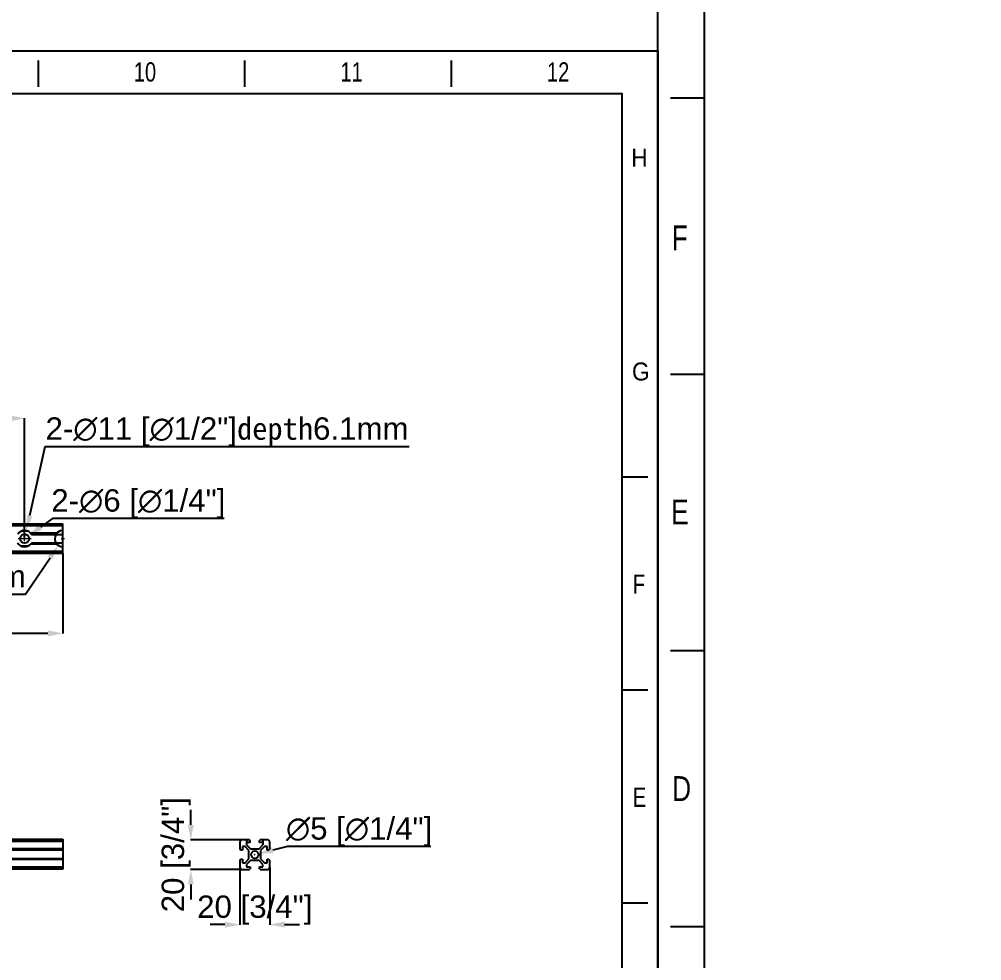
# Model space of a CAD drawing. Header units: millimetres. Extents: x 389 to 17466, y 310 to 5904.
# Drawn here: x 6752 to 7397, y 844 to 1475 of the extents above; entities that cross this region are included whole.
import ezdxf

# ---------------------------------------------------------------- set-up
doc = ezdxf.new("R2010")
doc.units = ezdxf.units.MM
doc.styles.add('CKSTANDARD', font='arial.ttf')
doc.styles.add('Roamns', font='romans.shx')
doc.styles.get("Standard").update_dxf_attribs({"font": 'arial.ttf'})
doc.dimstyles.new('缩小5倍', dxfattribs={"dimtxt": 15, "dimasz": 10, "dimexe": 0.18, "dimexo": 0.0625, "dimgap": 0.09, "dimtad": 1, "dimtoh": 1, "dimdec": 3, "dimzin": 9, "dimdsep": 46, "dimtxsty": 'Standard', "dimblk": '_FILLED', "dimcen": 0.09, "dimclrd": 256, "dimclre": 256, "dimclrt": 256, "dimazin": 2, "dimtfac": 1, "dimtdec": 3, "dimtofl": 0, "dimtmove": 0, "dimatfit": 3, "dimldrblk": '_FILLED', "dimfxl": 1, "dimtolj": 1, "dimtzin": 0, "dimarcsym": 0})

# ---------------------------------------------------------------- blocks, each defined once
blk = doc.blocks.new('standard template')
for p, q in [((28448, 30728), (28448, 30325)), ((31619, 30728), (31619, 30325)), ((34791, 30728), (34791, 30325)), ((456, 24334), (54, 24334)), ((37812, 24334), (37409, 24334)), ((456, 21062), (54, 21062)), ((37812, 21062), (37409, 21062)), ((456, 17790), (54, 17790)), ((37812, 17790), (37409, 17790)), ((456, 14517), (54, 14517))]:
    blk.add_line(p, q)
blk.add_lwpolyline([(37963, 4700), (-97, 4700), (-97, 30879), (37963, 30879)], close=True)
at = {"color": 7}
blk.add_lwpolyline([(456, 6674), (456, 5964), (456, 5254), (456, 30226), (37409, 30226), (37409, 5254)], dxfattribs=at)
at = {"style": 'CKSTANDARD'}
for s, height, width, p in [('10', 294.8, 0.75, (29918, 30408)), ('11', 294.8, 0.75, (33090, 30408)), ('12', 294.8, 0.75, (36261, 30408)), ('H', 276, 0.9, (37555, 29102)), ('G', 276, 0.9, (37567, 25817)), ('F', 295, 0.75, (69, 22532)), ('F', 295, 0.75, (37578, 22543)), ('E', 295, 0.75, (62, 19285)), ('E', 295, 0.75, (37578, 19270)), ('D', 295, 0.75, (74, 16009))]:
    blk.add_text(s, height=height, dxfattribs=dict(at, width=width)).set_placement(p)
at = {"style": 'Roamns'}
for tag, p in [('PAGE_NAME', (27466, 7594)), ('PROJECT_NAME', (27466, 6884)), ('DRAWN_NAME', (27466, 6174)), ('VERSION', (34241, 6174)), ('SELECT_DATA', (27466, 5464)), ('PAGE_NUMBER', (34241, 5464))]:
    blk.add_attdef(tag, p, '', height=285, dxfattribs=at)
blk = doc.blocks.new('_FILLED')
at = {"color": 0, "linetype": 'ByBlock'}
blk.add_solid([(0, 0), (-1, 0.2), (-1, -0.2)], dxfattribs=at)
blk = doc.blocks.new('*D61')
at = {"lineweight": -2, "transparency": 16777216}
for p, q in [((6768.91, 1188.51), (6758.68, 1142.08)), ((7013.28, 1188.51), (6768.91, 1188.51)), ((6755.26, 1126.94), (6755.44, 1126.94)), ((6755.35, 1126.85), (6755.35, 1127.03))]:
    blk.add_line(p, q, dxfattribs=at)
at = {"layer": 'Defpoints', "color": 0, "transparency": 16777216}
for p in [(6756.53, 1132.31), (6754.17, 1121.57)]:
    blk.add_point(p, dxfattribs=at)
at = {"lineweight": -2, "transparency": 16777216, "xscale": 10, "yscale": 10, "zscale": 10, "rotation": 257.5797402141684}
blk.add_blockref('_FILLED', (6756.53, 1132.31), dxfattribs=at)
at = {"lineweight": 5, "transparency": 16777216, "insert": (6891.14, 1198.46), "char_height": 15, "attachment_point": 5}
blk.add_mtext('\\A1;2-∅11 [∅1/2"]{\\fSimSun|b0|i0|c134|p2;depth}6.1mm', dxfattribs=at)
blk = doc.blocks.new('*D62')
at = {"lineweight": -2, "transparency": 16777216}
for p, q in [((6774.09, 1140.27), (6765.94, 1134.48)), ((6889.13, 1140.27), (6774.09, 1140.27)), ((6755.26, 1126.94), (6755.44, 1126.94)), ((6755.35, 1126.85), (6755.35, 1127.03))]:
    blk.add_line(p, q, dxfattribs=at)
at = {"layer": 'Defpoints', "color": 0, "transparency": 16777216}
for p in [(6752.9, 1125.2), (6757.79, 1128.68)]:
    blk.add_point(p, dxfattribs=at)
at = {"lineweight": -2, "transparency": 16777216, "xscale": 10, "yscale": 10, "zscale": 10, "rotation": 215.4272414963966}
blk.add_blockref('_FILLED', (6757.79, 1128.68), dxfattribs=at)
at = {"lineweight": 5, "transparency": 16777216, "insert": (6831.65, 1150.22), "char_height": 15, "attachment_point": 5}
blk.add_mtext('\\A1;2-∅6 [∅1/4"]', dxfattribs=at)
blk = doc.blocks.new('*D64')
at = {"lineweight": -2, "transparency": 16777216}
for p, q in [((5857.35, 1126.91), (5857.34, 1207.65)), ((5867.34, 1207.47), (6745.34, 1207.55)), ((6755.35, 1127), (6755.34, 1207.74))]:
    blk.add_line(p, q, dxfattribs=at)
at = {"layer": 'Defpoints', "color": 0, "transparency": 16777216}
for p in [(6755.34, 1207.56), (5857.35, 1126.85), (6755.35, 1126.94)]:
    blk.add_point(p, dxfattribs=at)
at = {"lineweight": -2, "transparency": 16777216, "xscale": 10, "yscale": 10, "zscale": 10}
for p, rotation in [((5857.34, 1207.47), 180.0057423386849), ((6755.34, 1207.56), 0.005742338684934926)]:
    blk.add_blockref('_FILLED', p, dxfattribs=dict(at, rotation=rotation))
at = {"lineweight": 5, "transparency": 16777216, "insert": (6302.14, 1217.31), "char_height": 15, "attachment_point": 5, "rotation": 0.00574}
blk.add_mtext('\\A1;898 [2\'-11 1/4"]', dxfattribs=at)
blk = doc.blocks.new('*D66')
at = {"lineweight": -2, "transparency": 16777216}
for p, q in [((6780.96, 1126.85), (6781.14, 1126.85)), ((6781.05, 1126.76), (6781.05, 1126.94)), ((6756.06, 1089.52), (6772.43, 1113.97)), ((6545.34, 1089.52), (6756.06, 1089.52))]:
    blk.add_line(p, q, dxfattribs=at)
blk.add_arc((6781.05, 1126.85), 5.5, 90.65109, 238.06948, dxfattribs=at)
at = {"layer": 'Defpoints', "color": 0, "transparency": 16777216}
for p in [(6781.05, 1126.85), (6777.99, 1122.28)]:
    blk.add_point(p, dxfattribs=at)
at = {"lineweight": -2, "transparency": 16777216, "xscale": 10, "yscale": 10, "zscale": 10, "rotation": 56.19435008029679}
blk.add_blockref('_FILLED', (6777.99, 1122.28), dxfattribs=at)
at = {"lineweight": 5, "transparency": 16777216, "insert": (6650.65, 1099.32), "char_height": 15, "attachment_point": 5}
blk.add_mtext('\\A1;R5.5 [R1/4"]{\\fSimSun|b0|i0|c134|p2;depth}2mm', dxfattribs=at)
blk = doc.blocks.new('*D67')
at = {"lineweight": -2, "transparency": 16777216}
for p, q in [((5839.55, 1116.79), (5839.55, 1063.11)), ((6781.05, 1116.79), (6781.05, 1063.11)), ((6771.05, 1063.29), (5849.55, 1063.29))]:
    blk.add_line(p, q, dxfattribs=at)
at = {"layer": 'Defpoints', "color": 0, "transparency": 16777216}
for p in [(5839.55, 1116.85), (6781.05, 1116.85), (5839.55, 1063.29)]:
    blk.add_point(p, dxfattribs=at)
at = {"lineweight": -2, "transparency": 16777216, "xscale": 10, "yscale": 10, "zscale": 10, "rotation": 180}
blk.add_blockref('_FILLED', (5839.55, 1063.29), dxfattribs=at)
at = {"lineweight": -2, "transparency": 16777216, "xscale": 10, "yscale": 10, "zscale": 10}
blk.add_blockref('_FILLED', (6781.05, 1063.29), dxfattribs=at)
at = {"lineweight": 5, "transparency": 16777216, "insert": (6296.63, 1073), "char_height": 15, "attachment_point": 5}
blk.add_mtext('\\A1;941.5±0.15 [3\'-1"±0"]', dxfattribs=at)
blk = doc.blocks.new('*D71')
at = {"lineweight": -2, "transparency": 16777216}
for p, q in [((6899.76, 906.27), (6899.76, 867.69)), ((6919.76, 906.27), (6919.76, 867.69)), ((6889.76, 867.87), (6879.76, 867.87)), ((6929.76, 867.87), (6939.76, 867.87))]:
    blk.add_line(p, q, dxfattribs=at)
at = {"layer": 'Defpoints', "color": 0, "transparency": 16777216}
for p in [(6899.76, 906.33), (6919.76, 906.33), (6899.76, 867.87)]:
    blk.add_point(p, dxfattribs=at)
at = {"lineweight": -2, "transparency": 16777216, "xscale": 10, "yscale": 10, "zscale": 10}
blk.add_blockref('_FILLED', (6899.76, 867.87), dxfattribs=at)
at = {"lineweight": -2, "transparency": 16777216, "xscale": 10, "yscale": 10, "zscale": 10, "rotation": 180}
blk.add_blockref('_FILLED', (6919.76, 867.87), dxfattribs=at)
at = {"lineweight": 5, "transparency": 16777216, "insert": (6909.76, 877.67), "char_height": 15, "attachment_point": 5}
blk.add_mtext('\\A1;20 [3/4"]', dxfattribs=at)
blk = doc.blocks.new('*D72')
at = {"lineweight": -2, "transparency": 16777216}
for p, q in [((6866.87, 934.83), (6866.87, 944.83)), ((6901.1, 924.83), (6866.69, 924.83)), ((6901.1, 904.83), (6866.69, 904.83)), ((6866.87, 894.83), (6866.87, 884.83))]:
    blk.add_line(p, q, dxfattribs=at)
at = {"layer": 'Defpoints', "color": 0, "transparency": 16777216}
for p in [(6866.87, 924.83), (6901.16, 924.83), (6901.16, 904.83)]:
    blk.add_point(p, dxfattribs=at)
at = {"lineweight": -2, "transparency": 16777216, "xscale": 10, "yscale": 10, "zscale": 10}
for p, rotation in [((6866.87, 924.83), 270), ((6866.87, 904.83), 90)]:
    blk.add_blockref('_FILLED', p, dxfattribs=dict(at, rotation=rotation))
at = {"lineweight": 5, "transparency": 16777216, "insert": (6857.07, 914.83), "char_height": 15, "attachment_point": 5, "rotation": 90}
blk.add_mtext('\\A1;20 [3/4"]', dxfattribs=at)
blk = doc.blocks.new('*D73')
at = {"lineweight": -2, "transparency": 16777216}
for p, q in [((6931.61, 920.21), (6921.9, 917.82)), ((7027.77, 920.21), (6931.61, 920.21)), ((6909.67, 914.83), (6909.85, 914.83)), ((6909.76, 914.74), (6909.76, 914.92))]:
    blk.add_line(p, q, dxfattribs=at)
at = {"layer": 'Defpoints', "color": 0, "transparency": 16777216}
for p in [(6907.33, 914.23), (6912.19, 915.43)]:
    blk.add_point(p, dxfattribs=at)
at = {"lineweight": -2, "transparency": 16777216, "xscale": 10, "yscale": 10, "zscale": 10, "rotation": 193.8483021404583}
blk.add_blockref('_FILLED', (6912.19, 915.43), dxfattribs=at)
at = {"lineweight": 5, "transparency": 16777216, "insert": (6979.74, 930.16), "char_height": 15, "attachment_point": 5}
blk.add_mtext('\\A1;∅5 [∅1/4"]', dxfattribs=at)

msp = doc.modelspace()

# ---------------------------------------------------------------- linework, layer by layer
at = {"color": 114, "linetype": 'Continuous', "true_color": 0x139b48}
for p, q in [((5839.5491, 1136.8495), (6781.0491, 1136.8495)), ((6781.0491, 1116.8495), (6781.0491, 1136.8495)), ((6781.0491, 1135.3495), (5839.5491, 1135.3495)), ((6757.7243, 1131.8101), (6752.9738, 1131.8101)), ((6776.8909, 1130.4495), (6759.5072, 1130.4495)), ((6776.5059, 1129.9495), (6759.8922, 1129.9495)), ((6776.5059, 1123.7495), (6759.8922, 1123.7495)), ((6760.0595, 1129.6888), (6781.0491, 1129.6888)), ((6760.0595, 1124.0101), (6781.0491, 1124.0101)), ((5839.5491, 1118.3495), (6781.0491, 1118.3495)), ((6757.7243, 1121.8888), (6752.9738, 1121.8888)), ((6776.8909, 1123.2495), (6759.5072, 1123.2495)), ((6781.0491, 1116.8495), (5839.5491, 1116.8495)), ((5839.5491, 925.152), (6781.0491, 925.152)), ((6781.0491, 923.652), (5839.5491, 923.652)), ((6781.0491, 925.152), (6781.0491, 905.152)), ((6781.0491, 918.752), (5839.5491, 918.752)), ((6781.0491, 918.252), (5839.5491, 918.252)), ((5839.5491, 917.9913), (6781.0491, 917.9913)), ((5839.5491, 912.3126), (6781.0491, 912.3126)), ((6781.0491, 912.052), (5839.5491, 912.052)), ((6781.0491, 911.552), (5839.5491, 911.552)), ((5839.5491, 906.652), (6781.0491, 906.652)), ((6781.0491, 905.152), (5839.5491, 905.152))]:
    msp.add_line(p, q, dxfattribs=at)
at = {"color": 6, "lineweight": 5}
for p, q in [((6751.0237, 1126.9395), (6759.6744, 1126.9395)), ((6755.3491, 1125.0517), (6755.3491, 1128.8272)), ((6779.9309, 1126.8495), (6782.1672, 1126.8495)), ((6781.0491, 1124.7912), (6781.0491, 1128.9077))]:
    msp.add_line(p, q, dxfattribs=at)
at = {"color": 7, "linetype": 'Continuous'}
for p, q in [((6899.7608, 923.3281), (6899.7608, 918.4281)), ((6906.1608, 924.8281), (6901.2608, 924.8281)), ((6904.2608, 924.8281), (6904.2608, 921.3887)), ((6906.1608, 924.3281), (6906.1608, 924.8281)), ((6906.6608, 924.3281), (6906.1608, 924.3281)), ((6906.6608, 923.0281), (6906.6608, 924.3281)), ((6913.3608, 924.3281), (6912.8608, 924.3281)), ((6912.8608, 923.0281), (6912.8608, 924.3281)), ((6918.2608, 924.8281), (6913.3608, 924.8281)), ((6913.3608, 924.3281), (6913.3608, 924.8281)), ((6915.2608, 924.8281), (6915.2608, 921.3887)), ((6919.7608, 918.4281), (6919.7608, 923.3281)), ((6900.2608, 918.4281), (6899.7608, 918.4281)), ((6900.2608, 917.9281), (6900.2608, 918.4281)), ((6901.5608, 917.9281), (6900.2608, 917.9281)), ((6903.2001, 920.3281), (6901.5608, 920.3281)), ((6901.5608, 920.3281), (6901.5608, 917.9281)), ((6905.8608, 917.6674), (6903.2001, 920.3281)), ((6906.6608, 923.0281), (6904.2608, 923.0281)), ((6904.2608, 921.3887), (6906.9214, 918.7281)), ((6905.8608, 911.9887), (6905.8608, 917.6674)), ((6906.9214, 918.7281), (6912.6001, 918.7281)), ((6912.6001, 918.7281), (6915.2608, 921.3887)), ((6915.2608, 923.0281), (6912.8608, 923.0281)), ((6916.3214, 920.3281), (6913.6608, 917.6674)), ((6913.6608, 917.6674), (6913.6608, 911.9887)), ((6917.9608, 920.3281), (6916.3214, 920.3281)), ((6917.9608, 917.9281), (6917.9608, 920.3281)), ((6919.2608, 917.9281), (6917.9608, 917.9281)), ((6919.2608, 918.4281), (6919.2608, 917.9281)), ((6919.7608, 918.4281), (6919.2608, 918.4281)), ((6899.7608, 911.2281), (6900.2608, 911.2281)), ((6899.7608, 911.2281), (6899.7608, 906.3281)), ((6900.2608, 911.7281), (6901.5608, 911.7281)), ((6900.2608, 911.2281), (6900.2608, 911.7281)), ((6901.5608, 911.7281), (6901.5608, 909.3281)), ((6903.2001, 909.3281), (6905.8608, 911.9887)), ((6906.9214, 910.9281), (6904.2608, 908.2674)), ((6912.6001, 910.9281), (6906.9214, 910.9281)), ((6915.2608, 908.2674), (6912.6001, 910.9281)), ((6913.6608, 911.9887), (6916.3214, 909.3281)), ((6917.9608, 909.3281), (6917.9608, 911.7281)), ((6917.9608, 911.7281), (6919.2608, 911.7281)), ((6919.2608, 911.7281), (6919.2608, 911.2281)), ((6919.2608, 911.2281), (6919.7608, 911.2281)), ((6919.7608, 906.3281), (6919.7608, 911.2281)), ((6901.2608, 904.8281), (6906.1608, 904.8281)), ((6901.5608, 909.3281), (6903.2001, 909.3281)), ((6904.2608, 908.2674), (6904.2608, 906.6281)), ((6904.2608, 906.6281), (6906.6608, 906.6281)), ((6906.1608, 905.3281), (6906.1608, 904.8281)), ((6906.6608, 905.3281), (6906.1608, 905.3281)), ((6906.6608, 906.6281), (6906.6608, 905.3281)), ((6912.8608, 905.3281), (6912.8608, 906.6281)), ((6912.8608, 906.6281), (6915.2608, 906.6281)), ((6913.3608, 905.3281), (6912.8608, 905.3281)), ((6913.3608, 904.8281), (6913.3608, 905.3281)), ((6913.3608, 904.8281), (6918.2608, 904.8281)), ((6915.2608, 906.6281), (6915.2608, 908.2674)), ((6916.3214, 909.3281), (6917.9608, 909.3281))]:
    msp.add_line(p, q, dxfattribs=at)
at = {"color": 114, "linetype": 'Continuous', "true_color": 0x139b48}
msp.add_circle((6755.3491, 1126.8495), 3, dxfattribs=at)
at = {"color": 7, "linetype": 'Continuous'}
msp.add_circle((6909.7608, 914.8281), 2.5, dxfattribs=at)
at = {"color": 114, "linetype": 'Continuous', "true_color": 0x139b48}
for centre, start, end in [((6755.3491, 1126.8495), 31.0806156, 145.6923485), ((6781.0491, 1126.8495), 90, 145.6923485), ((6755.3491, 1126.8495), 211.0806156, 325.6923485), ((6781.0491, 1126.8495), 214.3076515, 270)]:
    msp.add_arc(centre, 5.5, start, end, dxfattribs=at)
at = {"color": 7, "linetype": 'Continuous'}
for centre, start, end in [((6901.2608, 923.3281), 90, 180), ((6918.2608, 923.3281), 0, 90), ((6901.2608, 906.3281), 180, 270), ((6918.2608, 906.3281), 270, 360)]:
    msp.add_arc(centre, 1.5, start, end, dxfattribs=at)

# ---------------------------------------------------------------- block references
at = {"transparency": 33554595}
for p, xscale, yscale, zscale in [((7185.6, 44.0599), 0.05664017026542623, 0.05664017026542623, 0.05664017026542623), ((5521.3485, 104.9118), 0.04369384563332881, 0.04369384563332881, 0.04369384563332881)]:
    msp.add_blockref('standard template', p, dxfattribs=dict(at, xscale=xscale, yscale=yscale, zscale=zscale))

# ---------------------------------------------------------------- dimensions: what is measured, and where the dimension line sits
at = {"color": 6, "lineweight": 5}
for base, p1, p2, angle, picture, middle, dimtype in [((6755.341, 1207.5554), (5857.3491, 1126.8511), (6755.3491, 1126.9411), 0.0057423, '*D64', (6302.1378, 1207.51), 161), ((6866.8678, 924.8281), (6901.1608, 904.8281), (6901.1608, 924.8281), 270, '*D72', (6866.8678, 914.8281), 160), ((6899.7608, 867.8659), (6919.7608, 906.3281), (6899.7608, 906.3281), 180, '*D71', (6909.7608, 867.8659), 160)]:
    dim = msp.add_linear_dim(base=base, p1=p1, p2=p2, angle=angle, dimstyle='缩小5倍', dxfattribs=at)
    dim.commit()
    dim.dimension.update_dxf_attribs({"geometry": picture, "text_midpoint": middle, "dimtype": dimtype})
dim = msp.add_diameter_dim_2p(p1=(6754.1661, 1121.5698), p2=(6756.532, 1132.3124), text='2-<>{\\fSimSun|b0|i0|c134|p2;depth}6.1mm', dimstyle='缩小5倍', dxfattribs=at)
dim.commit()
dim.dimension.update_dxf_attribs({"geometry": '*D61', "text_midpoint": (6891.1411, 1188.5147), "dimtype": 163})
dim = msp.add_diameter_dim_2p(p1=(6752.9045, 1125.2021), p2=(6757.7936, 1128.6801), text='2-<>', dimstyle='缩小5倍', dxfattribs=at)
dim.commit()
dim.dimension.update_dxf_attribs({"geometry": '*D62', "text_midpoint": (6831.6534, 1150.2219)})
dim = msp.add_radius_dim(center=(6781.0491, 1126.8495), mpoint=(6777.989, 1122.2794), text='<>{\\fSimSun|b0|i0|c134|p2;depth}2mm', dimstyle='缩小5倍', dxfattribs=at)
dim.commit()
dim.dimension.update_dxf_attribs({"geometry": '*D66', "text_midpoint": (6650.6515, 1099.3241)})
dim = msp.add_linear_dim(base=(5839.5491, 1063.2942), p1=(6781.0491, 1116.8495), p2=(5839.5491, 1116.8495), angle=180, dimstyle='缩小5倍', override={"dimtol": 1, "dimtp": 0.15, "dimtm": 0.15, "dimtzin": 8}, dxfattribs=at)
dim.commit()
dim.dimension.update_dxf_attribs({"geometry": '*D67', "text_midpoint": (6296.6323, 1063.2942), "dimtype": 160})
dim = msp.add_diameter_dim_2p(p1=(6907.3334, 914.2297), p2=(6912.1881, 915.4264), dimstyle='缩小5倍', dxfattribs=at)
dim.commit()
dim.dimension.update_dxf_attribs({"geometry": '*D73', "text_midpoint": (6979.7357, 930.1619)})

doc.saveas('drawing.dxf')
